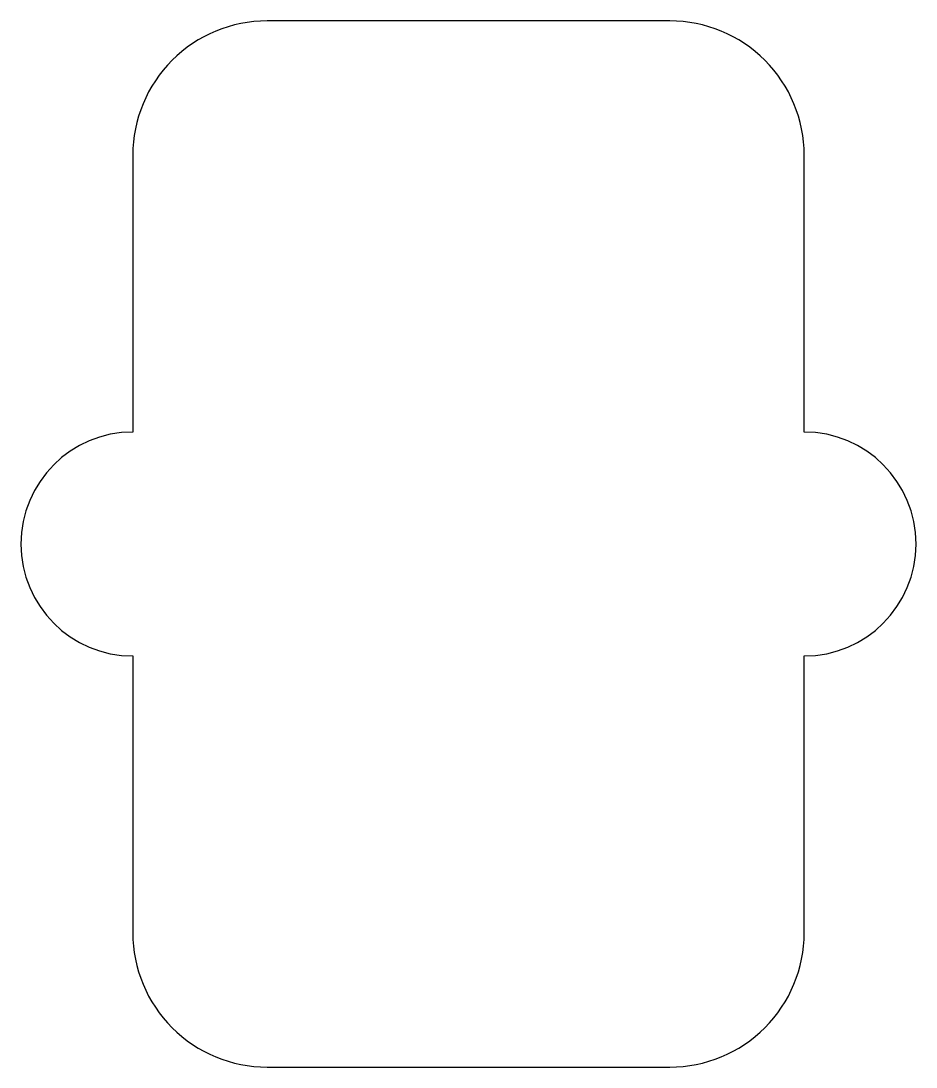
# Model space of a CAD drawing. Header units: millimetres. Extents: x -2.5 to 17.5, y -11.7 to 11.7.
import ezdxf

# ---------------------------------------------------------------- set-up
doc = ezdxf.new("R2010")
doc.units = ezdxf.units.MM
doc.header["$MEASUREMENT"] = 0
doc.layers.add('LAYER F', color=7, linetype='Continuous')

msp = doc.modelspace()

# ---------------------------------------------------------------- linework, layer by layer
at = {"layer": 'LAYER F', "color": 1}
msp.add_lwpolyline([(15, 8.682, 0.414214), (12, 11.682), (3, 11.682, 0.414214), (0, 8.682), (0, 2.5, 1), (0, -2.5), (0, -8.682, 0.414214), (3, -11.682), (12, -11.682, 0.414214), (15, -8.682), (15, -2.5, 1), (15, 2.5)], format="xyb", close=True, dxfattribs=at)

doc.saveas('drawing.dxf')
